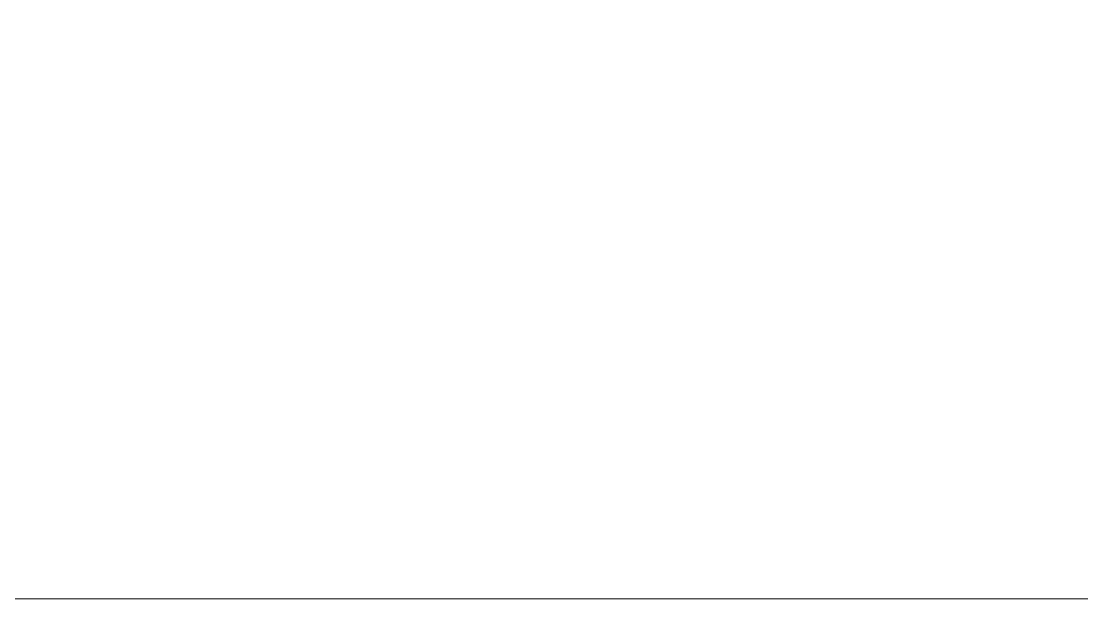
# Model space of a CAD drawing. Header units: millimetres. Extents: x -177800 to -26107, y -132450 to -18386.
# Drawn here: x -166010.236 to -166007.802, y -125488.873 to -125487.549 of the extents above; entities that cross this region are included whole.
import ezdxf

# ---------------------------------------------------------------- set-up
doc = ezdxf.new("R2010")
doc.units = ezdxf.units.MM
doc.layers.add('0-1', color=7, linetype='Continuous', lineweight=5)
doc.layers.add('A-_GENM----_M', color=6, linetype='Continuous', lineweight=9, true_color=0xff00ff)

# ---------------------------------------------------------------- blocks, each defined once
blk = doc.blocks.new('IDA - Toilet Partition - Corner - 950Lx700Width-4450347-BLK 2 UPPER ROOF PLAN')
at = {"layer": 'A-_GENM----_M'}
blk.add_line((896.5, 1787), (896.5, 1756.75), dxfattribs=at)
for radius, start, end in [(20, 211.78572, 259.4055), (20, 211.81981, 258.86307), (20.5, 211.04371, 259.1347)]:
    blk.add_arc((900, 1793.5), radius, start, end, dxfattribs=at)
blk = doc.blocks.new('IDA - Toilet Partition - Corner - 950Lx700Width-4450346-BLK 2 UPPER ROOF PLAN')
at = {"layer": 'A-_GENM----_M'}
for radius, start, end in [(20, 211.78572, 259.4055), (20, 211.81981, 258.86307), (20.5, 211.04371, 259.1347)]:
    blk.add_arc((0, 1793.5), radius, start, end, dxfattribs=at)
blk = doc.blocks.new('1599_DB_A_BLK3_1STGD_R21_rvt-1-BLK 2 UPPER ROOF PLAN')
at = {"layer": 'A-_GENM----_M', "rotation": 269.9999999999996}
for name, p in [('IDA - Toilet Partition - Corner - 950Lx700Width-4450347-BLK 2 UPPER ROOF PLAN', (-167786.3719, -124592.3735)), ('IDA - Toilet Partition - Corner - 950Lx700Width-4450346-BLK 2 UPPER ROOF PLAN', (-167786.3719, -125492.3735))]:
    blk.add_blockref(name, p, dxfattribs=at)

msp = doc.modelspace()

# ---------------------------------------------------------------- block references
at = {"layer": '0-1'}
msp.add_blockref('1599_DB_A_BLK3_1STGD_R21_rvt-1-BLK 2 UPPER ROOF PLAN', (0, 0), dxfattribs=at)

doc.saveas('drawing.dxf')
